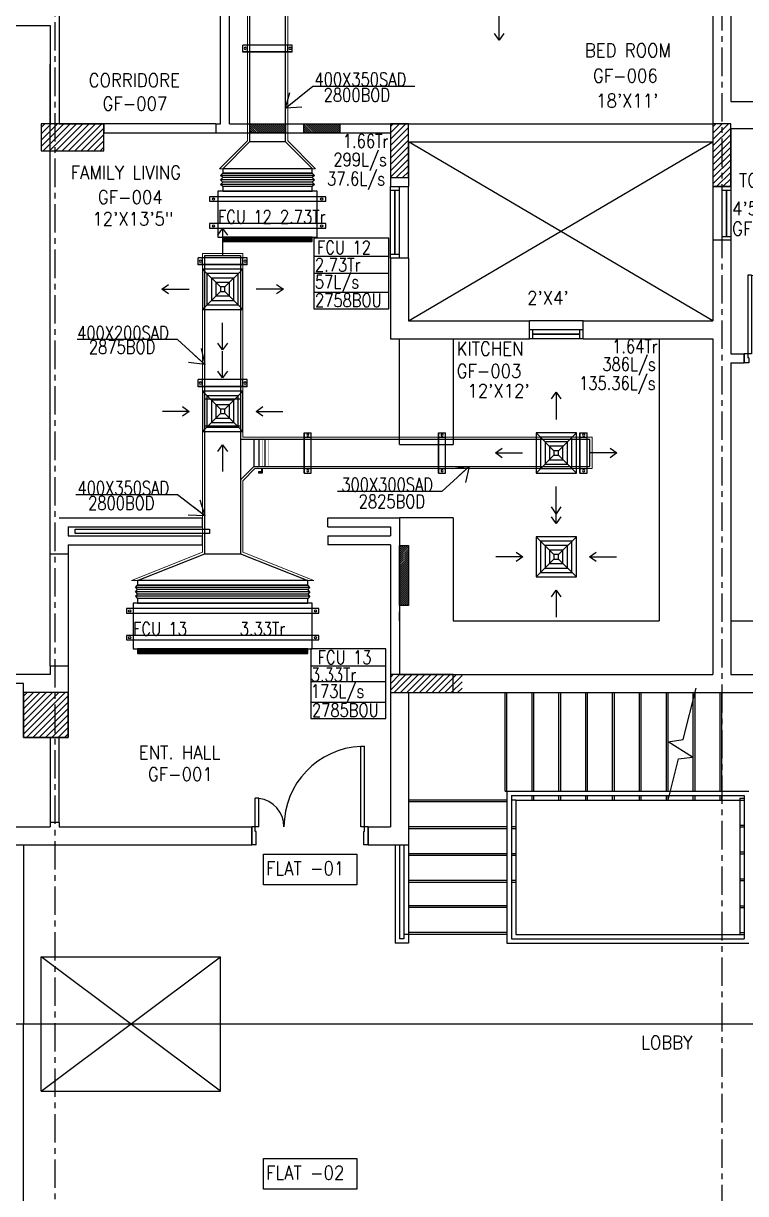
# Model space of a CAD drawing. Header units: millimetres. Extents: x -1288794 to 2153086, y -2701644 to -1335282.
# Drawn here: x 1103165 to 1111230, y -1493463 to -1480396 of the extents above; entities that cross this region are included whole.
import ezdxf

# ---------------------------------------------------------------- set-up
doc = ezdxf.new("R2010")
doc.units = ezdxf.units.MM
doc.header["$LTSCALE"] = 100
doc.linetypes.add('CENTER', pattern=[50.8, 31.75, -6.35, 6.35, -6.35])
doc.linetypes.add('DASHED2', pattern=[9.525, 6.35, -3.175])
for name, color, linetype in [('A-ANNO-TEXT', 8, 'Continuous'), ('A-DOOR', 4, 'Continuous'), ('A-FLOR-OVHD', 4, 'DASHED2'), ('A-FLOR-SPCL', 8, 'Continuous'), ('A-FLOR-STRS', 8, 'Continuous'), ('A-GLAZ', 5, 'Continuous'), ('A-GRID', 253, 'CENTER'), ('A-WALL-FULL', 8, 'Continuous'), ('AC- VD', 5, 'Continuous'), ('AC-FD', 1, 'Continuous'), ('AC-SAD', 3, 'Continuous'), ('AC-SAD TEXT', 3, 'Continuous'), ('AC-WALL OPENING', 1, 'Continuous'), ('FCU-AC', 160, 'Continuous'), ('L1-E014-C22-VAC (08-08-2010)$0$ETA-AC-DAMPER', 4, 'Continuous'), ('LINE', 1, 'Continuous'), ('M-HANGER', 30, 'Continuous'), ('RAD RIGHT', 1, 'Continuous'), ('S-COL- HACT.', 9, 'Continuous'), ('S-COL.', 8, 'Continuous'), ('SAD RIGHT', 3, 'Continuous')]:
    doc.layers.add(name, color=color, linetype=linetype)
doc.layers.add('INSULATION', color=1, linetype='Continuous', lineweight=5)
doc.styles.add('ROMANS', font='romans.shx', dxfattribs={"width": 0.8})
doc.styles.add('SIMPLEX', font='simplex.shx', dxfattribs={"width": 0.8})
doc.dimstyles.new('100 of DIM2', dxfattribs={"dimscale": 0, "dimtxt": 200, "dimasz": 150, "dimexe": 75, "dimexo": 200, "dimgap": 75, "dimtad": 1, "dimdec": 0, "dimrnd": 5, "dimzin": 0, "dimdsep": 46, "dimtxsty": 'ROMANS', "dimblk": 'ARCHTICK', "dimcen": 100, "dimclrd": 94, "dimclre": 94, "dimclrt": 2, "dimadec": 0, "dimazin": 0, "dimtfac": 1, "dimtdec": 0, "dimtofl": 0, "dimtmove": 2, "dimatfit": 3, "dimldrblk": 'OPEN90', "dimfxl": 75, "dimtolj": 1, "dimtzin": 0, "dimarcsym": 0})
pattern_1 = [(45, (2220020.086, -1109556.65), (-35.355339, 35.355339), [])]

# ---------------------------------------------------------------- blocks, each defined once
blk = doc.blocks.new('W-80')
for p, q in [((800, 100), (0, 100)), ((800, 0), (0, 0)), ((40, 0), (40, 100)), ((760, 100), (760, 0))]:
    blk.add_line(p, q)
at = {"linetype": 'Continuous'}
for p, q in [((760, 53), (40, 53)), ((760, 47), (40, 47))]:
    blk.add_line(p, q, dxfattribs=at)
blk = doc.blocks.new('D-130-R')
for p, q in [((1220, 200), (1220, 1100)), ((1220, 1100), (1260, 1100)), ((1260, 200), (1260, 1100)), ((80, 520), (40, 520)), ((40, 200), (40, 520)), ((80, 200), (80, 520)), ((0, 0), (0, 200)), ((80, 200), (0, 200)), ((40, 150), (40, 200)), ((50, 150), (40, 150)), ((50, 0), (50, 150)), ((1300, 200), (1220, 200)), ((1260, 150), (1250, 150)), ((1250, 0), (1250, 150)), ((1260, 150), (1260, 200)), ((1300, 0), (1300, 200)), ((50, 0), (0, 0)), ((1300, 0), (1250, 0))]:
    blk.add_line(p, q)
for centre, radius, start, end in [((1260, 200), 900, 92.5473, 180), ((40, 200), 320, 0, 82.8192)]:
    blk.add_arc(centre, radius, start, end)
blk = doc.blocks.new('D-100-R1')
for p, q in [((-80, 980), (-80, 100)), ((-80, 980), (-40, 980)), ((-40, 980), (-40, 55)), ((-1000, 100), (-1000, 0)), ((-1000, 100), (-960, 100)), ((-960, 100), (-960, 55)), ((-960, 55), (-950, 55)), ((-950, 55), (-950, 0)), ((-80, 100), (0, 100)), ((-50, 55), (-50, 0)), ((-50, 55), (-40, 55)), ((-50, 0), (0, 0)), ((0, 100), (0, 0)), ((-1000, 0), (-950, 0))]:
    blk.add_line(p, q)
at = {"linetype": 'Continuous'}
blk.add_arc((-80, 100), 880, 90, 180, dxfattribs=at)
blk = doc.blocks.new('W-60')
for p, q in [((600, 100), (0, 100)), ((600, 0), (0, 0)), ((40, 0), (40, 100)), ((560, 100), (560, 0))]:
    blk.add_line(p, q)
at = {"linetype": 'Continuous'}
for p, q in [((560, 53), (40, 53)), ((560, 47), (40, 47))]:
    blk.add_line(p, q, dxfattribs=at)
blk = doc.blocks.new('_ArchTick')
at = {"color": 0, "linetype": 'ByBlock', "const_width": 0.15}
blk.add_lwpolyline([(-0.5, -0.5), (0.5, 0.5)], dxfattribs=at)
blk = doc.blocks.new('fcu 3.5 tr')
at = {"layer": 'FCU-AC'}
h = blk.add_hatch(dxfattribs=at)
h.set_pattern_fill('NET', color=3)
h.paths.add_polyline_path([(100970, -1580238), (99070, -1580238), (99070, -1580288), (100970, -1580288)])
for p, q in [((99045, -1579550), (99070, -1579525)), ((100970, -1579525), (99070, -1579525)), ((100995, -1579550), (100970, -1579525)), ((100995, -1579550), (99045, -1579550)), ((99045, -1579550), (99070, -1579575)), ((99045, -1579600), (99070, -1579575)), ((100995, -1579600), (99045, -1579600)), ((99045, -1579600), (99070, -1579625)), ((99045, -1579650), (99070, -1579625)), ((100995, -1579650), (99045, -1579650)), ((99045, -1579650), (99070, -1579675)), ((100970, -1579575), (99070, -1579575)), ((100970, -1579575), (99070, -1579575)), ((100970, -1579625), (99070, -1579625)), ((100970, -1579625), (99070, -1579625)), ((100995, -1579550), (100970, -1579575)), ((100995, -1579600), (100970, -1579575)), ((100995, -1579600), (100970, -1579625)), ((100995, -1579650), (100970, -1579625)), ((100995, -1579650), (100970, -1579675))]:
    blk.add_line(p, q, dxfattribs=at)
at = {"layer": 'FCU-AC', "color": 1}
for p, q in [((100970, -1579475), (99070, -1579475)), ((99070, -1579475), (99070, -1579525)), ((99070, -1579525), (100970, -1579525)), ((100970, -1579525), (100970, -1579475)), ((100970, -1579675), (99070, -1579675)), ((99070, -1579675), (99070, -1579725)), ((99070, -1579725), (100970, -1579725)), ((100970, -1579725), (100970, -1579675))]:
    blk.add_line(p, q, dxfattribs=at)
at = {"layer": 'FCU-AC', "color": 6}
for points in [[(98945, -1579838), (101095, -1579838), (101095, -1579788), (98945, -1579788)], [(98945, -1580138), (101095, -1580138), (101095, -1580088), (98945, -1580088)]]:
    blk.add_lwpolyline(points, close=True, dxfattribs=at)
at = {"layer": 'FCU-AC'}
blk.add_lwpolyline([(99020, -1580238), (101020, -1580238), (101020, -1579725), (99020, -1579725)], close=True, dxfattribs=at)
at = {"layer": 'FCU-AC', "color": 3}
blk.add_lwpolyline([(99070, -1580288), (100970, -1580288), (100970, -1580238), (99070, -1580238)], close=True, dxfattribs=at)
at = {"layer": 'FCU-AC', "color": 6}
for centre in [(98982, -1579813), (101057, -1579813), (98982, -1580113), (101057, -1580113)]:
    blk.add_circle(centre, 12.5, dxfattribs=at)
blk = doc.blocks.new('fcu-1    1.5 tr')
h = blk.add_hatch()
h.set_pattern_fill('NET', color=3)
h.paths.add_polyline_path([(78733, -1589179), (77733, -1589179), (77733, -1589229), (78733, -1589229)])
at = {"color": 3}
blk.add_lwpolyline([(77733, -1589229), (78733, -1589229), (78733, -1589179), (77733, -1589179)], close=True, dxfattribs=at)
at = {"layer": 'FCU-AC', "color": 1}
for p, q in [((78733, -1588416), (77733, -1588416)), ((77733, -1588416), (77733, -1588466)), ((78733, -1588466), (78733, -1588416)), ((77733, -1588466), (78733, -1588466)), ((78733, -1588616), (77733, -1588616)), ((77733, -1588616), (77733, -1588666)), ((77733, -1588666), (78733, -1588666)), ((78733, -1588666), (78733, -1588616))]:
    blk.add_line(p, q, dxfattribs=at)
at = {"layer": 'FCU-AC', "color": 5}
for p, q in [((77733, -1588466), (77708, -1588491)), ((78758, -1588491), (77708, -1588491)), ((77733, -1588516), (77708, -1588491)), ((77733, -1588516), (77708, -1588541)), ((78758, -1588541), (77708, -1588541)), ((77733, -1588566), (77708, -1588541)), ((78733, -1588516), (77733, -1588516)), ((78758, -1588491), (78733, -1588466)), ((78758, -1588491), (78733, -1588516)), ((78758, -1588541), (78733, -1588516)), ((78758, -1588541), (78733, -1588566)), ((77733, -1588566), (77708, -1588591)), ((78758, -1588591), (77708, -1588591)), ((77733, -1588616), (77708, -1588591)), ((78733, -1588566), (77733, -1588566)), ((78758, -1588591), (78733, -1588566)), ((78758, -1588591), (78733, -1588616))]:
    blk.add_line(p, q, dxfattribs=at)
at = {"layer": 'FCU-AC'}
for p, q in [((78733, -1588466), (77733, -1588466)), ((78788, -1588666), (77678, -1588666)), ((77678, -1588666), (77678, -1589179)), ((78788, -1589179), (78788, -1588666)), ((77678, -1589179), (78788, -1589179))]:
    blk.add_line(p, q, dxfattribs=at)
at = {"layer": 'FCU-AC', "color": 2}
for p, q in [((78733, -1588516), (77733, -1588516)), ((78733, -1588566), (77733, -1588566))]:
    blk.add_line(p, q, dxfattribs=at)
at = {"layer": 'FCU-AC', "color": 6}
for points in [[(77583, -1588779), (78883, -1588779), (78883, -1588729), (77583, -1588729)], [(77583, -1589079), (78883, -1589079), (78883, -1589029), (77583, -1589029)]]:
    blk.add_lwpolyline(points, close=True, dxfattribs=at)
for centre in [(77629, -1588755), (78837, -1588755), (77629, -1589055), (78837, -1589055)]:
    blk.add_circle(centre, 12.5, dxfattribs=at)
blk = doc.blocks.new('*U266')
at = {"layer": 'L1-E014-C22-VAC (08-08-2010)$0$ETA-AC-DAMPER', "color": 5}
for p, q in [((-33, 0), (-33, 300)), ((33, 0), (33, 300))]:
    blk.add_line(p, q, dxfattribs=at)
for points, const_width in [([(-91, 300), (91, 300)], 1.82), ([(0, 0), (0, 314)], 1.5), ([(-91, 0), (91, 0)], 1.82), ([(-48, 0), (-48, -20), (48, -20), (48, 0)], 1.5)]:
    blk.add_lwpolyline(points, dxfattribs=dict(at, const_width=const_width))
at = {"layer": 'L1-E014-C22-VAC (08-08-2010)$0$ETA-AC-DAMPER', "color": 5, "const_width": 1.82}
blk.add_lwpolyline([(75, 300), (75, 0), (-75, 0), (-75, 300)], close=True, dxfattribs=at)
at = {"layer": 'L1-E014-C22-VAC (08-08-2010)$0$ETA-AC-DAMPER', "color": 5}
blk.add_lwpolyline([(6, -20), (6, -62), (40, -62), (40, -72), (-6, -72), (-6, -20)], dxfattribs=at)
blk = doc.blocks.new('*U647')
at = {"linetype": 'Continuous'}
for p, q in [((-38, -116), (-38, 434)), ((42, 434), (-38, 434)), ((37, -116), (37, 434)), ((42, -116), (42, 434)), ((42, 384), (-38, 384)), ((42, -66), (-38, -66)), ((42, -116), (-38, -116))]:
    blk.add_line(p, q, dxfattribs=at)
for centre in [(0, 409), (0, -91)]:
    blk.add_circle(centre, 12.5, dxfattribs=at)
blk = doc.blocks.new('*U286')
at = {"linetype": 'Continuous'}
for p, q in [((-38, -181), (-38, 269)), ((42, 269), (-38, 269)), ((37, -181), (37, 269)), ((42, -181), (42, 269)), ((42, 219), (-38, 219)), ((42, -131), (-38, -131)), ((42, -181), (-38, -181))]:
    blk.add_line(p, q, dxfattribs=at)
for centre in [(0, 244), (0, -156)]:
    blk.add_circle(centre, 12.5, dxfattribs=at)
blk = doc.blocks.new('*U287')
at = {"linetype": 'Continuous'}
for p, q in [((-38, -217), (-38, 233)), ((42, 233), (-38, 233)), ((42, 183), (-38, 183)), ((37, -217), (37, 233)), ((42, -217), (42, 233)), ((42, -167), (-38, -167)), ((42, -217), (-38, -217))]:
    blk.add_line(p, q, dxfattribs=at)
for centre in [(0, 208), (0, -192)]:
    blk.add_circle(centre, 12.5, dxfattribs=at)
blk = doc.blocks.new('*U288')
at = {"linetype": 'Continuous'}
for p, q in [((-38, -247), (-38, 303)), ((42, 303), (-38, 303)), ((37, -247), (37, 303)), ((42, -247), (42, 303)), ((42, 253), (-38, 253)), ((42, -197), (-38, -197)), ((42, -247), (-38, -247))]:
    blk.add_line(p, q, dxfattribs=at)
for centre in [(0, 278), (0, -222)]:
    blk.add_circle(centre, 12.5, dxfattribs=at)
blk = doc.blocks.new('*U648')
at = {"linetype": 'Continuous'}
for p, q in [((-38, -216), (-38, 334)), ((42, 334), (-38, 334)), ((42, 284), (-38, 284)), ((37, -216), (37, 334)), ((42, -216), (42, 334)), ((42, -166), (-38, -166)), ((42, -216), (-38, -216))]:
    blk.add_line(p, q, dxfattribs=at)
for centre in [(0, 309), (0, -191)]:
    blk.add_circle(centre, 12.5, dxfattribs=at)
blk = doc.blocks.new('SD RIGHT')
at = {"layer": 'SAD RIGHT'}
for p, q in [((-225, 225), (-25, 25)), ((225, 225), (25, 25)), ((-25, -25), (-225, -225)), ((225, -225), (25, -25))]:
    blk.add_line(p, q, dxfattribs=at)
for points in [[(-225, -225), (225, -225), (225, 225), (-225, 225)], [(-175, -175), (175, -175), (175, 175), (-175, 175)], [(-125, -125), (125, -125), (125, 125), (-125, 125)], [(-75, -75), (75, -75), (75, 75), (-75, 75)], [(-25, -25), (25, -25), (25, 25), (-25, 25)]]:
    blk.add_lwpolyline(points, close=True, dxfattribs=at)
for points in [[(0, 678), (0, 375)], [(-678, 0), (-375, 0)], [(678, 0), (375, 0)], [(0, -678), (0, -375)]]:
    blk.add_leader(points, dimstyle='100 of DIM2', override={"dimscale": 1, "dimasz": 75, "dimtad": 0, "dimclrd": 256, "dimfxl": 0.2}, dxfattribs=at)
blk = doc.blocks.new('RAD RIGHT CENTER')
at = {"layer": 'RAD RIGHT'}
for p, q in [((-225, 225), (-25, 25)), ((225, 225), (25, 25)), ((-25, -25), (-225, -225)), ((25, -25), (225, -225))]:
    blk.add_line(p, q, dxfattribs=at)
for points in [[(-225, -225), (225, -225), (225, 225), (-225, 225)], [(-175, -175), (175, -175), (175, 175), (-175, 175)], [(-125, -125), (125, -125), (125, 125), (-125, 125)], [(-75, -75), (75, -75), (75, 75), (-75, 75)], [(-25, -25), (25, -25), (25, 25), (-25, 25)]]:
    blk.add_lwpolyline(points, close=True, dxfattribs=at)
for points in [[(0, 373), (0, 673)], [(-373, 0), (-673, 0)], [(373, 0), (673, 0)], [(0, -373), (0, -673)]]:
    blk.add_leader(points, dimstyle='100 of DIM2', override={"dimscale": 1, "dimasz": 75, "dimtad": 0, "dimclrd": 1, "dimfxl": 0.2}, dxfattribs=at)

msp = doc.modelspace()

# ---------------------------------------------------------------- hatches: boundary and pattern name
at = {"layer": 'AC-FD', "linetype": 'ByBlock'}
h = msp.add_hatch(dxfattribs=at)
h.set_pattern_fill('ANSI31', color=256, scale=5, angle=90, style=0)
h.set_pattern_definition([(135, (-485731.254, -1543558.635), (-11.22532015, -11.22532015), [])])
h.paths.add_polyline_path([(1106092.7, -1481618.6), (1106092.7, -1481518.6), (1105692.7, -1481518.6), (1105692.7, -1481618.6)])
at = {"layer": 'AC-WALL OPENING', "linetype": 'ByBlock'}
h = msp.add_hatch(dxfattribs=at)
h.set_pattern_fill('ANSI31', color=256, scale=5, angle=-90, style=0)
h.set_pattern_definition([(315, (2698267.691, -1419578.635), (11.22532015, 11.22532015), [])])
h.paths.add_polyline_path([(1106297.7, -1481518.6), (1106297.7, -1481618.6), (1106697.7, -1481618.6), (1106697.7, -1481518.6)])
h = msp.add_hatch(dxfattribs=at)
h.set_pattern_fill('ANSI31', color=256, scale=5, angle=-180, style=0)
h.set_pattern_definition([(225, (1169404.903, -3078196.875), (11.22532015, -11.22532015), [])])
h.paths.add_polyline_path([(1107464.9, -1486226.9), (1107364.9, -1486226.9), (1107364.9, -1486896.9), (1107464.9, -1486896.9)])
at = {"layer": 'S-COL- HACT.', "linetype": 'Continuous', "ltscale": 3}
h = msp.add_hatch(dxfattribs=at)
h.set_pattern_fill('ANSI31', color=256, scale=400, style=0)
h.set_pattern_definition(pattern_1)
h.paths.add_polyline_path([(1104064.9, -1481518.6), (1103364.9, -1481518.6), (1103364.9, -1481818.6), (1104064.9, -1481818.6)])
h = msp.add_hatch(dxfattribs=at)
h.set_pattern_fill('ANSI31', color=256, scale=400, style=0)
h.set_pattern_definition(pattern_1)
h.paths.add_polyline_path([(1107264.9, -1481518.6), (1107264.9, -1482118.6), (1107464.9, -1482118.6), (1107464.9, -1481518.6)])
h = msp.add_hatch(dxfattribs=at)
h.set_pattern_fill('ANSI31', color=256, scale=400, style=0)
h.set_pattern_definition(pattern_1)
h.paths.add_polyline_path([(1110864.9, -1481518.6), (1110864.9, -1482218.6), (1111064.9, -1482218.6), (1111064.9, -1481518.6)])
h = msp.add_hatch(dxfattribs=at)
h.set_pattern_fill('ANSI31', color=256, scale=400, style=0)
h.set_pattern_definition(pattern_1)
h.paths.add_polyline_path([(1107264.9, -1487868.6), (1108064.9, -1487868.6), (1108064.9, -1487668.6), (1107264.9, -1487668.6)])
h = msp.add_hatch(dxfattribs=at)
h.set_pattern_fill('ANSI31', color=256, scale=400, style=0)
h.set_pattern_definition(pattern_1)
h.paths.add_polyline_path([(1103164.9, -1488368.6), (1103664.9, -1488368.6), (1103664.9, -1487868.6), (1103164.9, -1487868.6)])
h = msp.add_hatch(dxfattribs=at)
h.set_pattern_fill('ANSI31', color=256, scale=400, style=0)
h.set_pattern_definition(pattern_1)
h.paths.add_polyline_path([(1103164.9, -1488368.6), (1103664.9, -1488368.6), (1103664.9, -1487868.6), (1103164.9, -1487868.6)])

# ---------------------------------------------------------------- linework, layer by layer
msp.add_line((1103464.9, -1486318.6), (1103464.9, -1480850))
at = {"layer": 'A-ANNO-TEXT', "color": 5}
for points in [[(1105845.9, -1489671.5), (1106888.2, -1489671.5), (1106888.2, -1490013.9), (1105845.9, -1490013.9)], [(1105845.9, -1493070.7), (1106888.2, -1493070.7), (1106888.2, -1493413.2), (1105845.9, -1493413.2)]]:
    msp.add_lwpolyline(points, close=True, dxfattribs=at)
at = {"layer": 'A-DOOR', "ltscale": 3}
msp.add_lwpolyline([(1103744.8, -1486093.6), (1103744.8, -1486043.6), (1105244.8, -1486043.6), (1105244.8, -1486093.6), (1103744.8, -1486093.6)], dxfattribs=at)
at = {"layer": 'A-FLOR-OVHD', "linetype": 'Continuous', "ltscale": 3}
for p, q in [((1105314.9, -1481518.6), (1104064.9, -1481518.6)), ((1104064.9, -1481618.6), (1105314.9, -1481618.6)), ((1103464.9, -1487568.6), (1103464.9, -1486318.6)), ((1103664.9, -1486318.6), (1103664.9, -1487568.6)), ((1103464.9, -1488368.6), (1103464.9, -1489318.6)), ((1103564.9, -1489318.6), (1103564.9, -1488368.6))]:
    msp.add_line(p, q, dxfattribs=at)
at = {"layer": 'A-FLOR-OVHD', "linetype": 'Continuous'}
for p, q in [((1108564.9, -1488968.6), (1108564.9, -1487868.6)), ((1108864.9, -1488968.6), (1108864.9, -1487868.6)), ((1109164.9, -1488968.6), (1109164.9, -1487868.6)), ((1109464.9, -1488968.6), (1109464.9, -1487868.6)), ((1109764.9, -1488968.6), (1109764.9, -1487868.6)), ((1110064.9, -1488968.6), (1110064.9, -1487868.6)), ((1110364.9, -1488968.6), (1110364.9, -1487868.6)), ((1110664.9, -1488968.6), (1110664.9, -1487868.6)), ((1108564.9, -1489068.6), (1107464.9, -1489068.6)), ((1108564.9, -1489368.6), (1107464.9, -1489368.6)), ((1108564.9, -1489668.6), (1107464.9, -1489668.6)), ((1108564.9, -1489968.6), (1107464.9, -1489968.6)), ((1108564.9, -1490268.6), (1107464.9, -1490268.6)), ((1107464.9, -1490568.6), (1107414.9, -1490568.6)), ((1108564.9, -1490568.6), (1107464.9, -1490568.6))]:
    msp.add_line(p, q, dxfattribs=at)
at = {"layer": 'A-FLOR-SPCL', "ltscale": 3}
for p, q in [((1107464.9, -1483718.6), (1110864.9, -1481718.6)), ((1110864.9, -1483718.6), (1107464.9, -1481718.6)), ((1107364.9, -1485098.6), (1107364.9, -1483918.6)), ((1107964.9, -1483918.6), (1107964.9, -1485098.6)), ((1110264.9, -1483918.6), (1110264.9, -1487068.6)), ((1107364.9, -1485098.6), (1107964.9, -1485098.6)), ((1107964.9, -1485918.6), (1107364.9, -1485918.6)), ((1107964.9, -1485918.6), (1107964.9, -1487068.6)), ((1107964.9, -1487068.6), (1110264.9, -1487068.6)), ((1111064.9, -1487068.6), (1112464.9, -1487068.6)), ((1103164.9, -1489568.6), (1103164.9, -1491568.6)), ((1103164.9, -1493568.6), (1103164.9, -1491568.6))]:
    msp.add_line(p, q, dxfattribs=at)
at = {"layer": 'A-FLOR-STRS', "ltscale": 3}
for p, q in [((1108544.9, -1488968.6), (1108544.9, -1487868.6)), ((1108844.9, -1488968.6), (1108844.9, -1487868.6)), ((1109144.9, -1488968.6), (1109144.9, -1487868.6)), ((1109444.9, -1488968.6), (1109444.9, -1487868.6)), ((1109744.9, -1488968.6), (1109744.9, -1487868.6)), ((1110044.9, -1488968.6), (1110044.9, -1487868.6)), ((1110344.9, -1488968.6), (1110344.9, -1487868.6)), ((1110533.5, -1488394.4), (1110677.4, -1487818.6)), ((1110644.9, -1488968.6), (1110644.9, -1487868.6)), ((1110944.9, -1488968.6), (1110944.9, -1487868.6)), ((1110964.9, -1488968.6), (1110964.9, -1487868.6)), ((1110364.9, -1488418.6), (1110533.5, -1488394.4)), ((1110636.1, -1488588.1), (1110364.9, -1488418.6)), ((1110364.9, -1489068.6), (1110480, -1488608.3)), ((1110480, -1488608.3), (1110636.1, -1488588.1)), ((1108544.9, -1488968.6), (1111264.9, -1488968.6)), ((1108564.9, -1488968.6), (1108564.9, -1490668.6)), ((1108564.9, -1489088.6), (1107464.9, -1489088.6)), ((1108614.9, -1489018.6), (1108614.9, -1490618.6)), ((1108614.9, -1489018.6), (1111214.9, -1489018.6)), ((1108664.9, -1489068.6), (1108614.9, -1489068.6)), ((1108664.9, -1489068.6), (1111164.9, -1489068.6)), ((1108664.9, -1489068.6), (1108664.9, -1490268.6)), ((1108844.9, -1489068.6), (1108844.9, -1489018.6)), ((1108864.9, -1489068.6), (1108864.9, -1489018.6)), ((1109144.9, -1489068.6), (1109144.9, -1489018.6)), ((1109164.9, -1489068.6), (1109164.9, -1489018.6)), ((1109444.9, -1489068.6), (1109444.9, -1489018.6)), ((1109464.9, -1489068.6), (1109464.9, -1489018.6)), ((1109744.9, -1489068.6), (1109744.9, -1489018.6)), ((1109764.9, -1489068.6), (1109764.9, -1489018.6)), ((1110044.9, -1489068.6), (1110044.9, -1489018.6)), ((1110064.9, -1489068.6), (1110064.9, -1489018.6)), ((1110344.9, -1489068.6), (1110344.9, -1489018.6)), ((1110364.9, -1489068.6), (1110364.9, -1489018.6)), ((1110644.9, -1489068.6), (1110644.9, -1489018.6)), ((1110664.9, -1489068.6), (1110664.9, -1489018.6)), ((1110944.9, -1489068.6), (1110944.9, -1489018.6)), ((1110964.9, -1489068.6), (1110964.9, -1489018.6)), ((1111164.9, -1489048.6), (1111164.9, -1489668.6)), ((1111164.9, -1489048.6), (1111214.9, -1489048.6)), ((1111164.9, -1489048.6), (1111214.9, -1489048.6)), ((1111164.9, -1489068.6), (1111214.9, -1489068.6)), ((1111164.9, -1489068.6), (1111214.9, -1489068.6)), ((1111214.9, -1489018.6), (1111214.9, -1490618.6)), ((1108664.9, -1489368.6), (1108614.9, -1489368.6)), ((1111164.9, -1489348.6), (1111214.9, -1489348.6)), ((1111164.9, -1489368.6), (1111214.9, -1489368.6)), ((1108564.9, -1489388.6), (1107464.9, -1489388.6)), ((1108664.9, -1489388.6), (1108614.9, -1489388.6)), ((1107314.9, -1489568.6), (1107314.9, -1490668.6)), ((1107364.9, -1489568.6), (1107364.9, -1490618.6)), ((1107414.9, -1489568.6), (1107414.9, -1490618.6)), ((1107464.9, -1489568.6), (1107464.9, -1490668.6)), ((1108564.9, -1489688.6), (1107464.9, -1489688.6)), ((1108664.9, -1489668.6), (1108614.9, -1489668.6)), ((1108664.9, -1489688.6), (1108614.9, -1489688.6)), ((1111164.9, -1489648.6), (1111214.9, -1489648.6)), ((1111164.9, -1489668.6), (1111164.9, -1490568.6)), ((1111164.9, -1489668.6), (1111214.9, -1489668.6)), ((1108564.9, -1489988.6), (1107464.9, -1489988.6)), ((1108664.9, -1489968.6), (1108614.9, -1489968.6)), ((1108664.9, -1489988.6), (1108614.9, -1489988.6)), ((1111164.9, -1489948.6), (1111214.9, -1489948.6)), ((1111164.9, -1489968.6), (1111214.9, -1489968.6)), ((1108564.9, -1490248.6), (1107464.9, -1490248.6)), ((1108664.9, -1490268.6), (1108664.9, -1490568.6)), ((1111164.9, -1490248.6), (1111214.9, -1490248.6)), ((1111164.9, -1490268.6), (1111214.9, -1490268.6)), ((1107464.9, -1490668.6), (1107314.9, -1490668.6)), ((1107414.9, -1490618.6), (1107364.9, -1490618.6)), ((1108564.9, -1490548.6), (1107464.9, -1490548.6)), ((1108564.9, -1490668.6), (1111264.9, -1490668.6)), ((1108614.9, -1490618.6), (1111214.9, -1490618.6)), ((1108664.9, -1490568.6), (1111164.9, -1490568.6)), ((1111164.9, -1490548.6), (1111214.9, -1490548.6)), ((1111164.9, -1490568.6), (1111214.9, -1490568.6))]:
    msp.add_line(p, q, dxfattribs=at)
at = {"layer": 'A-GLAZ', "ltscale": 3}
for p, q in [((1107464.9, -1483018.6), (1107464.9, -1482218.6)), ((1110864.9, -1482218.6), (1110864.9, -1482818.6)), ((1109414.9, -1483718.6), (1108814.9, -1483718.6))]:
    msp.add_line(p, q, dxfattribs=at)
at = {"layer": 'A-GRID', "ltscale": 0.1}
for p, q in [((1103514.9, -1465142.6), (1103514.9, -1513277)), ((1110964.9, -1466442.6), (1110964.9, -1514577))]:
    msp.add_line(p, q, dxfattribs=at)
at = {"layer": 'A-WALL-FULL', "ltscale": 3}
for p, q in [((1111064.9, -1474068.6), (1111064.9, -1481268.6)), ((1110864.9, -1478218.6), (1110864.9, -1481518.6)), ((1105364.9, -1481518.6), (1105364.9, -1479518.6)), ((1105464.9, -1481518.6), (1105464.9, -1479518.6)), ((1103564.9, -1479618.6), (1103564.9, -1481518.6)), ((1098164.9, -1480418.6), (1103464.9, -1480418.6)), ((1103464.9, -1480418.6), (1103464.9, -1481518.6)), ((1111064.9, -1481268.6), (1112564.9, -1481268.6)), ((1103564.9, -1481518.6), (1104064.9, -1481518.6)), ((1104064.9, -1481518.6), (1104064.9, -1481618.6)), ((1105314.9, -1481518.6), (1105364.9, -1481518.6)), ((1105314.9, -1481518.6), (1105314.9, -1481618.6)), ((1105464.9, -1481518.6), (1110864.9, -1481518.6)), ((1105314.9, -1481618.6), (1107264.9, -1481618.6)), ((1107264.9, -1481618.6), (1107264.9, -1482218.6)), ((1111064.9, -1481568.6), (1111064.9, -1482218.6)), ((1111064.9, -1481568.6), (1112464.9, -1481568.6)), ((1107464.9, -1481718.6), (1110864.9, -1481718.6)), ((1107464.9, -1481718.6), (1107464.9, -1482218.6)), ((1110864.9, -1481718.6), (1110864.9, -1482218.6)), ((1107264.9, -1482218.6), (1107464.9, -1482218.6)), ((1111064.9, -1482218.6), (1110864.9, -1482218.6)), ((1110864.9, -1482818.6), (1110864.9, -1483718.6)), ((1111064.9, -1482818.6), (1110864.9, -1482818.6)), ((1111064.9, -1482818.6), (1111064.9, -1484086.6)), ((1107464.9, -1483018.6), (1107264.9, -1483018.6)), ((1107264.9, -1483018.6), (1107264.9, -1483918.6)), ((1107464.9, -1483018.6), (1107464.9, -1483718.6)), ((1107464.9, -1483718.6), (1108814.9, -1483718.6)), ((1108814.9, -1483918.6), (1108814.9, -1483718.6)), ((1109414.9, -1483718.6), (1110864.9, -1483718.6)), ((1109414.9, -1483918.6), (1109414.9, -1483718.6)), ((1107264.9, -1483918.6), (1108814.9, -1483918.6)), ((1109414.9, -1483918.6), (1110864.9, -1483918.6)), ((1110864.9, -1483918.6), (1110864.9, -1487068.6)), ((1110864.9, -1483918.6), (1110864.9, -1487668.6)), ((1111064.9, -1484086.6), (1111214.9, -1484086.6)), ((1111214.9, -1484186.6), (1111214.9, -1484086.6)), ((1111064.9, -1484186.6), (1111214.9, -1484186.6)), ((1111064.9, -1484186.6), (1111064.9, -1487668.6)), ((1103564.9, -1485918.6), (1105164.9, -1485918.6)), ((1105164.9, -1486018.6), (1105164.9, -1485918.6)), ((1106564.9, -1486018.6), (1106564.9, -1485918.6)), ((1106564.9, -1485918.6), (1107364.9, -1485918.6)), ((1107364.9, -1485918.6), (1107364.9, -1487668.6)), ((1103664.9, -1486018.6), (1105164.9, -1486018.6)), ((1103664.9, -1486018.6), (1103664.9, -1486118.6)), ((1106564.9, -1486018.6), (1107264.9, -1486018.6)), ((1107264.9, -1486018.6), (1107264.9, -1486118.6)), ((1103664.9, -1486118.6), (1105164.9, -1486118.6)), ((1103664.9, -1486218.6), (1103664.9, -1486318.6)), ((1103664.9, -1486218.6), (1105164.9, -1486218.6)), ((1105164.9, -1486218.6), (1105164.9, -1486118.6)), ((1106564.9, -1486118.6), (1107264.9, -1486118.6)), ((1106564.9, -1486118.6), (1106564.9, -1486218.6)), ((1107264.9, -1486218.6), (1106564.9, -1486218.6)), ((1107264.9, -1486218.6), (1107264.9, -1489368.6)), ((1103464.9, -1486318.6), (1103664.9, -1486318.6)), ((1107364.9, -1487068.6), (1107364.9, -1486968.6)), ((1103464.9, -1487668.6), (1098164.9, -1487668.6)), ((1103464.9, -1487568.6), (1103664.9, -1487568.6)), ((1103464.9, -1487568.6), (1103464.9, -1487668.6)), ((1103664.9, -1487568.6), (1103664.9, -1488368.6)), ((1107364.9, -1487668.6), (1110864.9, -1487668.6)), ((1111064.9, -1487668.6), (1112464.9, -1487668.6)), ((1103164.9, -1487768.6), (1101164.9, -1487768.6)), ((1103164.9, -1488368.6), (1103164.9, -1487768.6)), ((1107464.9, -1487868.6), (1112364.9, -1487868.6)), ((1107464.9, -1487868.6), (1107464.9, -1489568.6)), ((1103664.9, -1488368.6), (1103164.9, -1488368.6)), ((1101164.9, -1489368.6), (1103464.9, -1489368.6)), ((1103464.9, -1489318.6), (1103464.9, -1489368.6)), ((1103564.9, -1489318.6), (1103464.9, -1489318.6)), ((1103564.9, -1489318.6), (1103564.9, -1489368.6)), ((1103564.9, -1489368.6), (1105714.9, -1489368.6)), ((1105714.9, -1489368.6), (1105714.9, -1489568.6)), ((1107014.9, -1489368.6), (1107014.9, -1489568.6)), ((1107014.9, -1489368.6), (1107264.9, -1489368.6)), ((1107114.9, -1489368.6), (1107264.9, -1489368.6)), ((1099464.9, -1489568.6), (1105714.9, -1489568.6)), ((1107014.9, -1489568.6), (1107464.9, -1489568.6)), ((1107114.9, -1489568.6), (1107464.9, -1489568.6)), ((1097048.8, -1491568.6), (1123464.9, -1491568.6))]:
    msp.add_line(p, q, dxfattribs=at)
at = {"layer": 'A-WALL-FULL', "linetype": 'Continuous', "ltscale": 3}
for p, q in [((1103464.9, -1481518.6), (1103364.9, -1481518.6)), ((1103364.9, -1481518.6), (1103364.9, -1481818.6)), ((1103364.9, -1481818.6), (1103464.9, -1481818.6))]:
    msp.add_line(p, q, dxfattribs=at)
at = {"layer": 'AC-FD', "linetype": 'ByBlock'}
msp.add_lwpolyline([(1105692.7, -1481618.6), (1105692.7, -1481518.6), (1106092.7, -1481518.6), (1106092.7, -1481618.6)], close=True, dxfattribs=at)
at = {"layer": 'AC-SAD'}
for p, q in [((1105691.6, -1475431.1), (1105691.6, -1481718.6)), ((1106091.6, -1481718.6), (1106091.6, -1475431.1)), ((1105691.6, -1481718.6), (1105391.6, -1482018.6)), ((1106091.6, -1481718.6), (1105691.6, -1481718.6)), ((1106391.6, -1482018.6), (1106091.6, -1481718.6)), ((1105189.9, -1486318.6), (1105189.9, -1482989.7)), ((1105189.9, -1482989.7), (1105589.9, -1482989.7)), ((1105589.9, -1482989.7), (1105589.9, -1486318.6)), ((1105589.9, -1484593.3), (1105189.9, -1484593.3)), ((1105589.9, -1484893.3), (1105189.9, -1484893.3)), ((1109489.9, -1485043.3), (1105589.9, -1485043.3)), ((1105739.9, -1485043.3), (1105739.9, -1485343.3)), ((1109489.9, -1485343.3), (1109489.9, -1485043.3)), ((1105589.9, -1485493.3), (1105739.9, -1485343.3)), ((1105739.9, -1485343.3), (1109489.9, -1485343.3)), ((1104439.9, -1486618.6), (1105189.9, -1486318.6)), ((1105189.9, -1486318.6), (1105589.9, -1486318.6)), ((1105589.9, -1486318.6), (1106339.9, -1486618.6))]:
    msp.add_line(p, q, dxfattribs=at)
at = {"layer": 'AC-SAD TEXT'}
for p, q in [((1106407.8, -1482996.1), (1107244.9, -1482996.1)), ((1106407.8, -1483186.3), (1107244.9, -1483186.3)), ((1106407.8, -1483398.3), (1107244.9, -1483398.3)), ((1106374, -1487571.8), (1107211.1, -1487571.8)), ((1106374, -1487743.8), (1107211.1, -1487743.8)), ((1106374, -1487975), (1107211.1, -1487975))]:
    msp.add_line(p, q, dxfattribs=at)
for points in [[(1106407.8, -1483582.9), (1107244.9, -1483582.9), (1107244.9, -1482794.8), (1106407.8, -1482794.8)], [(1106374, -1488159.5), (1107211.1, -1488159.5), (1107211.1, -1487381.4), (1106374, -1487381.4)]]:
    msp.add_lwpolyline(points, close=True, dxfattribs=at)
at = {"layer": 'AC-WALL OPENING', "linetype": 'ByBlock'}
for points in [[(1106697.7, -1481518.6), (1106697.7, -1481618.6), (1106297.7, -1481618.6), (1106297.7, -1481518.6)], [(1107464.9, -1486896.9), (1107364.9, -1486896.9), (1107364.9, -1486226.9), (1107464.9, -1486226.9)]]:
    msp.add_lwpolyline(points, close=True, dxfattribs=at)
at = {"layer": 'INSULATION'}
for p, q in [((1105666.6, -1475431.1), (1105666.6, -1481708.3)), ((1106116.6, -1481708.3), (1106116.6, -1480217.2)), ((1105666.6, -1481708.3), (1105356.3, -1482018.6)), ((1106427, -1482018.6), (1106116.6, -1481708.3)), ((1105356.3, -1482018.6), (1105391.6, -1482018.6)), ((1106391.6, -1482018.6), (1106427, -1482018.6)), ((1105614.9, -1482964.7), (1105164.9, -1482964.7)), ((1105164.9, -1482964.7), (1105164.9, -1486301.7)), ((1105614.9, -1485018.3), (1105614.9, -1482964.7)), ((1109514.9, -1485018.3), (1105614.9, -1485018.3)), ((1109514.9, -1485368.3), (1109514.9, -1485018.3)), ((1105614.9, -1485503.7), (1105750.3, -1485368.3)), ((1105750.3, -1485368.3), (1109514.9, -1485368.3)), ((1105614.9, -1486301.7), (1105614.9, -1485503.7)), ((1105164.9, -1486301.7), (1104372.6, -1486618.6)), ((1106407.2, -1486618.6), (1105614.9, -1486301.7)), ((1104372.6, -1486618.6), (1104439.9, -1486618.6)), ((1106339.9, -1486618.6), (1106407.2, -1486618.6))]:
    msp.add_line(p, q, dxfattribs=at)
at = {"layer": 'LINE', "linetype": 'CENTER', "ltscale": 0.8}
for p, q in [((1103364.9, -1492318.6), (1105364.9, -1490818.6)), ((1105364.9, -1492318.6), (1103364.9, -1490818.6)), ((1103364.9, -1490818.6), (1105364.9, -1490818.6)), ((1103364.9, -1492318.6), (1103364.9, -1490818.6)), ((1105364.9, -1492318.6), (1105364.9, -1490818.6)), ((1103364.9, -1492318.6), (1105364.9, -1492318.6))]:
    msp.add_line(p, q, dxfattribs=at)
at = {"layer": 'S-COL.', "linetype": 'Continuous', "ltscale": 3}
for points in [[(1104064.9, -1481518.6), (1103364.9, -1481518.6), (1103364.9, -1481818.6), (1104064.9, -1481818.6)], [(1104064.9, -1481518.6), (1103364.9, -1481518.6), (1103364.9, -1481818.6), (1104064.9, -1481818.6)], [(1104064.9, -1481518.6), (1103364.9, -1481518.6), (1103364.9, -1481818.6), (1104064.9, -1481818.6)], [(1107264.9, -1481518.6), (1107264.9, -1482118.6), (1107464.9, -1482118.6), (1107464.9, -1481518.6)], [(1110864.9, -1481518.6), (1110864.9, -1482218.6), (1111064.9, -1482218.6), (1111064.9, -1481518.6)], [(1107264.9, -1487868.6), (1107964.9, -1487868.6), (1107964.9, -1487668.6), (1107264.9, -1487668.6)], [(1107264.9, -1487868.6), (1107964.9, -1487868.6), (1107964.9, -1487668.6), (1107264.9, -1487668.6)], [(1107264.9, -1487868.6), (1107964.9, -1487868.6), (1107964.9, -1487668.6), (1107264.9, -1487668.6)], [(1103164.9, -1488368.6), (1103664.9, -1488368.6), (1103664.9, -1487868.6), (1103164.9, -1487868.6)]]:
    msp.add_lwpolyline(points, close=True, dxfattribs=at)

# ---------------------------------------------------------------- block references
at = {"layer": 'A-DOOR', "ltscale": 3, "xscale": -1}
msp.add_blockref('D-100-R1', (1111214.9, -1484186.6), dxfattribs=at)
at = {"layer": 'A-DOOR', "ltscale": 3}
msp.add_blockref('D-130-R', (1105714.9, -1489568.6), dxfattribs=at)
at = {"layer": 'A-GLAZ', "ltscale": 3}
for name, p, rotation in [('W-80', (1107264.9, -1482218.6), 270), ('W-60', (1111064.9, -1482818.6), 90)]:
    msp.add_blockref(name, p, dxfattribs=dict(at, rotation=rotation))
msp.add_blockref('W-60', (1108814.9, -1483918.6), dxfattribs=at)
at = {"layer": 'AC- VD', "xscale": -1}
msp.add_blockref('*U266', (1105830.7, -1485343.3), dxfattribs=at)
at = {"layer": 'FCU-AC'}
msp.add_blockref('fcu-1    1.5 tr', (1027658.4, 106397.1), dxfattribs=at)
at = {"layer": 'FCU-AC', "color": 3}
msp.add_blockref('fcu 3.5 tr', (1005370.3, 92856.4), dxfattribs=at)
at = {"layer": 'M-HANGER', "xscale": -1, "rotation": 90}
for name, p in [('*U288', (1105919.6, -1480676.1)), ('*U648', (1105449, -1483051.8)), ('*U647', (1105549, -1484412.6))]:
    msp.add_blockref(name, p, dxfattribs=at)
at = {"layer": 'M-HANGER', "xscale": -1}
for name, p in [('*U286', (1106340.9, -1485236.9)), ('*U287', (1107840.9, -1485200.9)), ('*U287', (1109420.9, -1485200.9))]:
    msp.add_blockref(name, p, dxfattribs=at)
at = {"layer": 'RAD RIGHT'}
for p in [(1105389.9, -1484728.9), (1109114.9, -1486352.8)]:
    msp.add_blockref('RAD RIGHT CENTER', p, dxfattribs=at)
at = {"layer": 'SAD RIGHT'}
for p in [(1108478.1, -1479906.9), (1105389.9, -1483364.7), (1109114.9, -1485193.3)]:
    msp.add_blockref('SD RIGHT', p, dxfattribs=at)

# ---------------------------------------------------------------- texts
at = {"layer": 'A-ANNO-TEXT', "style": 'ROMANS', "width": 0.9}
for s, p in [('BED ROOM', (1109435.4, -1480772.4)), ('CORRIDORE', (1103893.7, -1481106.4)), ('GF-006', (1109525.8, -1481055.6)), ('GF-007', (1104048.5, -1481367.1)), ("18'X11'  ", (1109561.6, -1481334.2)), ('FAMILY LIVING', (1103692.7, -1482135.1)), ('TOI.', (1111154.9, -1482224.2)), ('GF-004', (1103996.9, -1482411.1)), ("4'5''X8'", (1111078.9, -1482538.9)), ('12\'X13\'5"', (1103934.7, -1482653.7)), ('GF-T07', (1111078.9, -1482763.9)), ("2'X4'", (1108790.1, -1483536.3)), ('KITCHEN', (1108003.3, -1484103.1)), ('GF-003', (1108003.3, -1484352.8)), ("12'X12'", (1108124.1, -1484574)), ('ENT. HALL', (1104454.1, -1488612)), ('GF-001', (1104555.7, -1488854.8)), ('LOBBY', (1110063.1, -1491851.8))]:
    msp.add_text(s, height=150, dxfattribs=at).set_placement(p)
at = {"layer": 'A-ANNO-TEXT', "color": 5, "style": 'ROMANS', "width": 0.9}
for s, p in [('FLAT -01', (1105874.6, -1489905.9)), ('FLAT -02', (1105874.6, -1493305.1))]:
    msp.add_text(s, height=150, dxfattribs=at).set_placement(p)
at = {"layer": 'AC-SAD TEXT', "style": 'SIMPLEX', "width": 0.8}
for s, p in [('400X350SAD', (1106415.9, -1481096.5)), ('2800BOD', (1106518.2, -1481270.3)), ('1.66Tr', (1106732.4, -1481784.5)), ('299L/s', (1106626.6, -1481992.1)), ('37.6L/s', (1106556.2, -1482205.3)), ('FCU 12', (1105336.6, -1482631.6)), ('2.73Tr', (1106030.2, -1482631.6)), ('FCU 12', (1106444.3, -1482973.4)), ('2.73Tr', (1106420.7, -1483167.1)), ('57L/s', (1106420.7, -1483357)), ('2758BOU', (1106421, -1483563)), ('400X200SAD', (1103764.5, -1483926.9)), ('2875BOD', (1103896.7, -1484084.5)), ('1.64Tr', (1109739.5, -1484077.6)), ('386L/s', (1109630.1, -1484276.3)), ('135.36L/s', (1109370.3, -1484487.5)), ('400X350SAD', (1103768.6, -1485659.3)), ('2800BOD', (1103887.9, -1485827.2)), ('FCU 13', (1104389.9, -1487231.6)), ('3.33Tr', (1105580.5, -1487231.6)), ('FCU 13', (1106450.5, -1487550.1)), ('3.33Tr', (1106374, -1487743.8)), ('173L/s', (1106374, -1487927.2)), ('2785BOU', (1106387.3, -1488139.6))]:
    msp.add_text(s, height=150, dxfattribs=at).set_placement(p)
for s, p in [('300X300SAD', (1106715.1, -1485621.9)), ('2825BOD', (1106909.1, -1485809))]:
    msp.add_text(s, height=150, rotation=0, dxfattribs=at).set_placement(p)

# ---------------------------------------------------------------- leaders
at = {"layer": 'AC-SAD TEXT'}
for points in [[(1106091.6, -1481343), (1106396.8, -1481096.5), (1107535.9, -1481096.5)], [(1105189.9, -1484205.5), (1104884.7, -1483926.9), (1103764.5, -1483926.9)], [(1108142.4, -1485343.3), (1107837.3, -1485621.9), (1106672.3, -1485621.9)], [(1105189.9, -1485893.6), (1104884.7, -1485659.3), (1103750.2, -1485659.3)]]:
    msp.add_leader(points, dimstyle='100 of DIM2', override={"dimscale": 1, "dimtad": 0, "dimfxl": 0.2}, dxfattribs=at)

doc.saveas('drawing.dxf')
